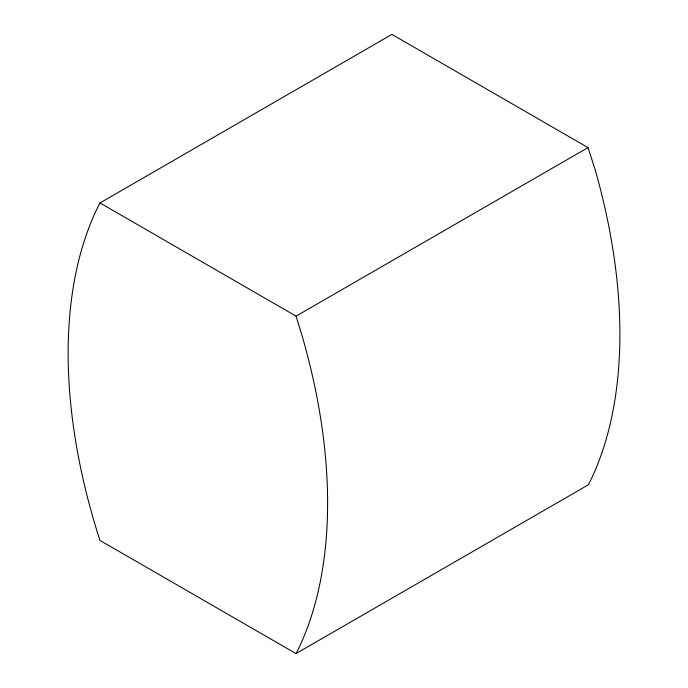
<?xml version="1.0" encoding="UTF-8"?>
<svg xmlns="http://www.w3.org/2000/svg" width="688" height="688" viewBox="0 0 688 688"><rect width="100%" height="100%" fill="white"/><g stroke="black" fill="none" stroke-linecap="round" stroke-linejoin="round"><path stroke-width="1.03" d="M296.003 653.6L298.489 648.844A501.922 289.786 60 0 0 302.617 337.602L296.072 316.145L99.984 202.943L98.565 205.574A497.699 287.352 60 0 0 98.565 536.141L99.992 540.433L296.003 653.6L588.283 484.851L590.768 480.104A501.922 289.786 60 0 0 594.896 168.852L587.999 147.602L391.911 34.4L99.984 202.943M296.072 316.145L587.999 147.602"/></g></svg>
